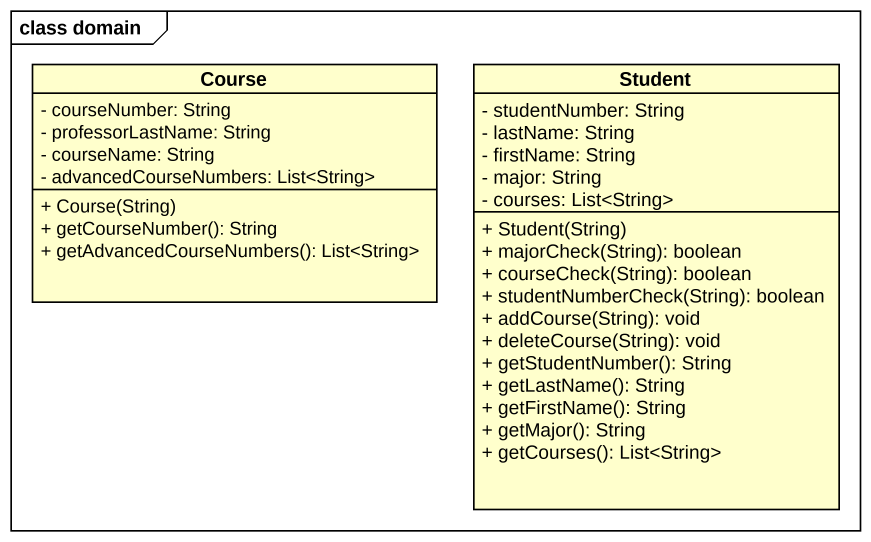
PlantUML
@startuml
mainframe class domain
hide circle
hide empty members
skinparam classAttributeIconSize 0
class Course {
  - courseNumber: String
  - professorLastName: String
  - courseName: String
  - advancedCourseNumbers: List<String>
  + Course(String)
  + getCourseNumber(): String
  + getAdvancedCourseNumbers(): List<String>
}
class Student {
  - studentNumber: String
  - lastName: String
  - firstName: String
  - major: String
  - courses: List<String>
  + Student(String)
  + majorCheck(String): boolean
  + courseCheck(String): boolean
  + studentNumberCheck(String): boolean
  + addCourse(String): void
  + deleteCourse(String): void
  + getStudentNumber(): String
  + getLastName(): String
  + getFirstName(): String
  + getMajor(): String
  + getCourses(): List<String>
}
@enduml
